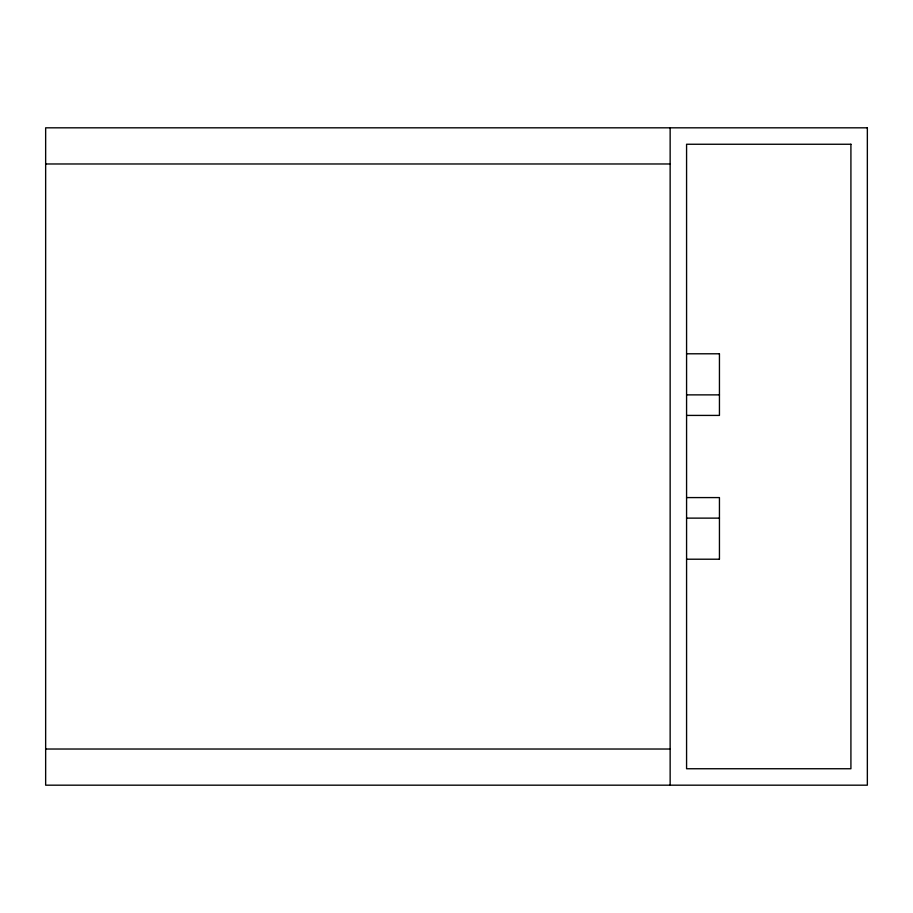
<?xml version="1.0" encoding="UTF-8"?>
<svg xmlns="http://www.w3.org/2000/svg" width="913" height="913" viewBox="0 0 913 913"><rect width="100%" height="100%" fill="white"/><g stroke="black" fill="none" stroke-linecap="round" stroke-linejoin="round"><path stroke-width="1.37" d="M45.65 163.975L670.142 163.975M686.576 353.788L719.444 353.788M686.576 394.873L719.444 394.873M686.576 415.415L719.444 415.415L719.444 353.867M686.576 497.585L719.444 497.585L719.444 559.133M686.576 518.128L719.444 518.128M686.576 559.213L719.444 559.213M45.65 749.025L670.142 749.025M670.142 127.82L670.142 785.18M867.35 127.82L45.65 127.82L45.65 785.18L867.35 785.18L867.35 127.82M850.916 144.254L686.576 144.254L686.576 768.746L850.916 768.746L850.916 144.254"/></g></svg>
